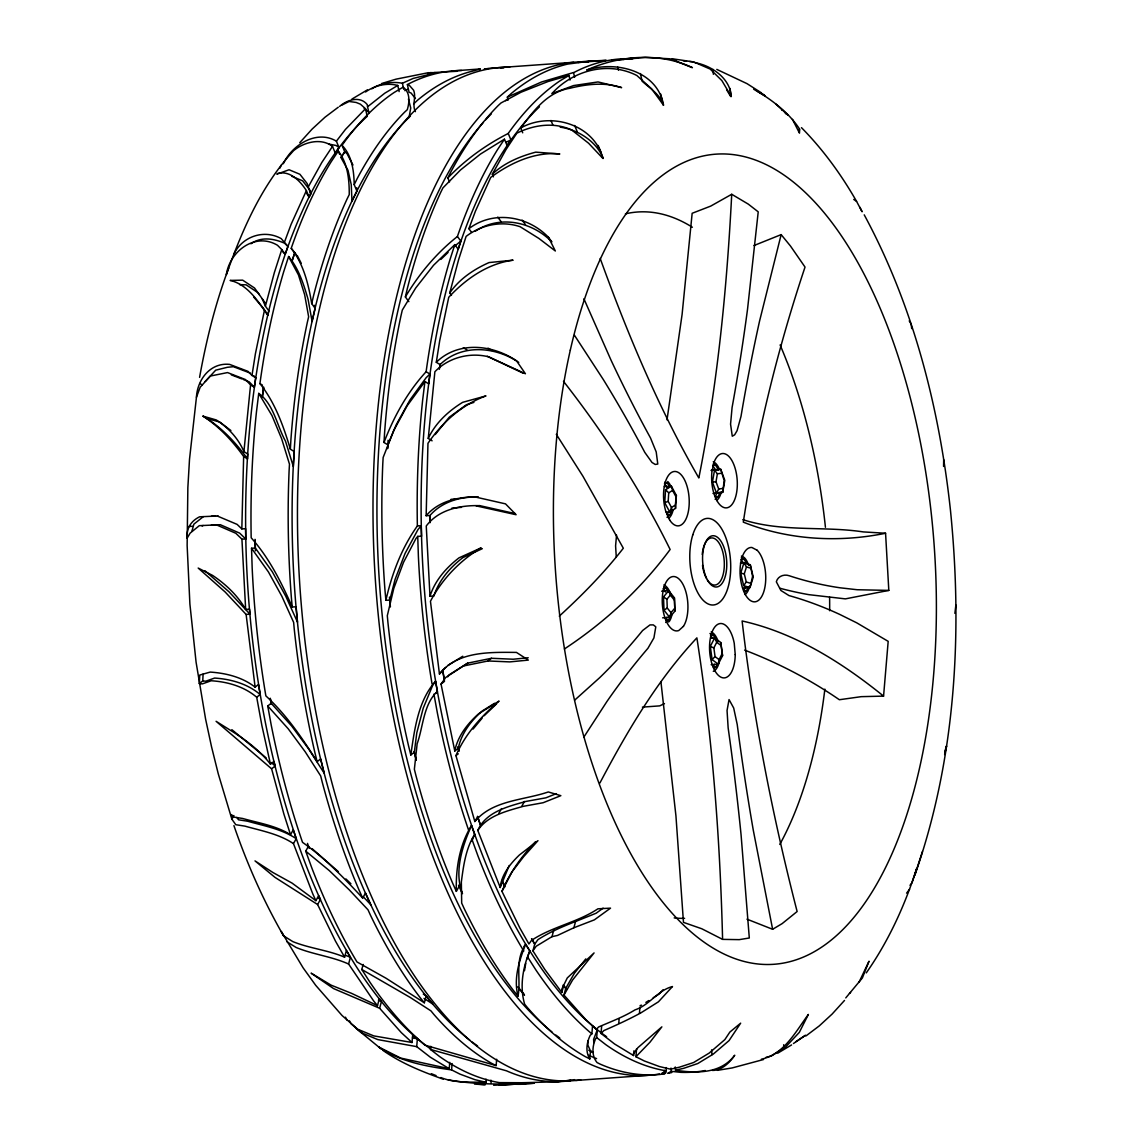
<?xml version="1.0" encoding="UTF-8"?>
<svg xmlns="http://www.w3.org/2000/svg" width="1143" height="1143" viewBox="0 0 1143 1143"><rect width="100%" height="100%" fill="white"/><g stroke="black" fill="none" stroke-linecap="round" stroke-linejoin="round"><path stroke-width="1.5" d="M711.16 664.697L718.218 664.197L722.562 655.682L720.762 642.537L714.632 637.923L711.103 638.18M757.423 91.297C773.24 100.97 789.456 113.414 799.514 129.002L799.486 133.16L792.485 119.386M943.575 466.43L943.675 459.6M603.118 908.156L596.146 913.214L577.129 920.887C563.442 926.173 550.326 931.731 537.939 939.632L534.724 944.132L532.924 950.847L544.768 969.407L561.813 992.453L561.87 988.966L567.285 977.937L594.074 952.919L572.586 980.022L563.956 995.082L585.673 1019.485L596.375 1029.329L598.646 1026.971C611.005 1021.556 623.449 1017.013 635.008 1009.883C649.695 1005.097 657.596 990.367 672.484 986.538L658.425 1001.825L640.837 1012.898C628.721 1019.442 616.477 1025.114 603.861 1030.572L601.032 1033.458L614.605 1044.002L633.565 1055.546L633.965 1050.774M711.889 469.916L720.719 469.287L724.176 480.56L722.719 492.333L712.989 493.447M256.704 697.23C244.088 686.486 227.543 681.771 211.184 680.757L202.397 683.871L199.325 683.614L199.754 675.056L210.198 672.084C226.157 673.141 242.359 677.185 255.118 687.143L258.532 684.471L260.161 694.515L256.704 697.23L261.933 725.791L270.462 764.167L273.977 761.409L275.134 766.053L271.605 768.81L283.878 814.03L290.522 834.719L293.265 829.804L296.223 838.676L293.465 843.62L312.796 893.912L315.882 900.684L318.697 895.655L320.426 899.47L317.611 904.513L335.471 941.118L344.6 957.162L346.386 950.519L350.401 957.305L348.601 964.02L373.675 1000.968L377.476 1005.626L379.319 998.796L381.462 1001.425L379.633 1008.269L401.336 1032.658L412.037 1042.502L412.694 1034.758L417.366 1038.83L416.709 1046.645L430.268 1057.175L449.228 1068.719L449.771 1062.347M199.325 683.614L202.754 680.928L203.097 674.084M524.508 970.678L525.751 963.392M779.726 588.202A1440.88 673.327 85.9 0 0 808.858 594.66L845.377 598.875L888.811 590.402L885.568 533.252C838.562 542.882 787.97 540.01 743.307 522.137C756.437 435.597 777.254 350.101 805.029 267.076L790.485 246.045L781.155 234.615L759.552 321.126A1237.812 578.429 85.9 0 0 740.993 416.423L737.092 430.654L734.663 434.797L732.277 436.226L730.563 424.153L732.077 407.551A1237.812 578.429 85.9 0 0 747.536 309.196L758.223 211.841L748.236 204.083L731.72 194.281C726.862 289.379 717.433 384.534 698.83 477.96C658.682 408.408 627.521 333.899 600.204 258.475M243.645 456.486L247.502 458.872L247.788 454L243.916 451.614C238.416 438.498 228.2 427.539 216.256 419.952L203.011 416.138C219.156 426.61 232.5 440.912 243.645 456.486L241.83 528.895L245.602 528.709L245.731 538.967L241.93 539.167L235.844 533.295L216.556 524.908M243.916 451.614L250.56 384.92L245.416 379.533L227.543 372.575L210.355 376.033L200.182 387.22L196.439 397.264L189.509 459.272L187.852 487.69L187.138 545.568L189.895 604.047L196.082 662.183L205.597 719.09L211.541 746.793L218.27 773.84L231.872 819.174L235.787 824.703L244.859 826.118C261.433 830.775 278.892 833.904 293.465 843.62M290.351 449.17L290.908 439.669A507.892 237.344 85.9 0 1 307.324 322.412L308.639 316.768L304.638 294.651L298.452 274.92L288.608 256.518L283.635 271.948A507.892 237.344 85.9 0 0 260.118 382.148L259.932 383.591C275.063 402.565 283.493 426.068 290.351 449.17L294.222 451.542L293.351 466.544L285.493 441.155C276.977 425.839 273.734 404.108 258.732 393.378L256.461 411.909A507.892 237.344 85.9 0 0 251.146 536.253L251.203 537.81C269.162 557.855 281.407 582.473 292.222 607.004L296.108 606.804L297.523 622.192L285.707 596.103L272.291 571.757L255.346 548.054L255.06 539.353M387.691 448.185L387.891 444.856L384.019 442.47L384.577 432.968A507.892 237.344 85.9 0 1 400.993 315.711L402.307 310.067L415.695 288.007L433.54 265.276L454.814 244.631L458.214 249.26L460.843 241.116L457.443 236.487L457.829 235.272A507.892 237.344 85.9 0 1 497.262 150.019L504.449 139.175L507.135 145.661L510.921 139.932L508.249 133.46L508.806 132.617A507.892 237.344 85.9 0 1 560.299 80.639L568.985 75.452L570.014 80.067M432.111 440.827L428.254 438.441L434.883 371.746C448.442 357.602 469.616 352.073 488.561 356.802L525.423 373.761L516.536 360.831C492.647 344.557 458.157 340.757 436.297 362.288L440.069 364.603L439.326 369.275M676.37 495.448L675.327 505.092L671.484 507.478L669.741 511.978L664.74 502.677L665.555 489.761L671.37 486.146L676.37 495.448L675.556 508.364L669.741 511.978L666.198 512.235M671.484 507.478L668.184 501.348L668.726 492.819L665.555 489.761M534.052 1082.792L499.362 1082.621A507.892 237.344 85.9 0 1 439.569 1056.518L430.482 1049.445L430.74 1046.331M486.032 1079.135L486.246 1082.378L475.031 1079.706L460 1074.134L451.585 1069.905L452.128 1063.533M363.16 964.449L361.802 969.478L369.746 981.923A507.892 237.344 85.9 0 0 424.967 1045.173L496.133 1065.605L496.676 1059.247M523.694 946.875L525.609 944.332L529.795 950.89C522.865 967.464 519.479 986.48 524.637 1004.183L527.48 1007.669A507.892 237.344 85.9 0 0 585.216 1056.603L589.802 1058.918C585.259 1051.774 586.659 1042.645 590.174 1035.401L591.874 1033.843L592.531 1026.028L597.332 1029.757L596.675 1037.573L595.76 1038.43C592.288 1046.102 591.345 1055.618 597.046 1062.561L600.161 1064.119A507.892 237.344 85.9 0 0 660.154 1074.434L664.683 1073.691L664.454 1070.377M589.802 1058.918L590.474 1050.96L587.902 1045.145L587.788 1040.673M601.032 1033.458L601.689 1025.657M618.763 1023.256L619.163 1018.613M639.437 1013.327L639.951 1007.14M675.242 1066.962L675.456 1070.219L683.771 1068.291L697.801 1063.533L713.275 1054.089L729.048 1040.601L740.664 1023.156L729.863 1032.072L724.862 1039.601L709.146 1053.117L693.587 1062.533L679.313 1067.219L670.584 1069.191L659.354 1066.519L644.323 1060.961L635.908 1056.732L636.58 1048.774M799.243 132.102L799.514 129.002M616.548 535.095L615.591 545.868L616.277 557.155M740.435 563.056L743.964 562.799L750.265 564.713L752.594 576.343L749.979 587.559L742.907 588.073M435.54 681.299L432.797 685.086L423.239 708.117L416.795 732.849L414.337 752.223L410.823 754.98C414.452 729.848 418.067 700.659 435.54 681.299L437.383 691.401L435.897 693.501M556.398 793.628L545.883 797.828L525.937 801.429C508.235 806.472 485.918 811.73 477.788 830.447L500.205 887.511C501.463 874.566 510.378 863.637 519.422 854.964L537.967 840.662L523.523 856.821L512.707 870.952M500.205 887.511L509.221 865.494M954.891 613.348L955.877 604.99M250.56 384.92L254.36 387.248L255.732 377.776L253.732 375.718M262.533 395.707L263.533 387.563M454.814 244.631L449.842 260.075A507.892 237.344 85.9 0 0 426.31 370.275L426.125 371.718L429.925 374.047L428.725 383.834L424.925 381.505L422.653 400.036A507.892 237.344 85.9 0 0 417.338 524.38L417.395 525.923C401.622 547.94 391.82 573.957 385.905 600.304L389.777 600.104L395.064 579.458L405.079 553.426L417.938 529.638L421.21 525.723L417.395 525.923M744.622 650.11C778.012 662.84 809.93 679.456 839.362 699.73L861.279 696.659L883.568 696.116L888.182 641.352L856.764 622.849L839.919 614.505A1237.812 578.429 85.9 0 0 788.97 595.574L780.883 590.46L776.326 581.773C777.769 576.215 784.084 573.886 789.213 575.743A1237.812 578.429 85.9 0 0 840.248 587.816L857.164 589.731L888.811 590.402M215.07 516.107L199.596 516.807C190.938 520.994 186.252 528.523 187.123 538.224L190.138 533.124L199.296 525.666L215.098 524.951M191.867 531.338L193.896 524.137L203.368 516.622M662.626 617.834L669.698 617.334L674.884 611.134L674.399 597.803L668.712 590.688L661.64 591.202M255.732 377.776L251.974 375.461L255.389 353.83L264.404 310.453C255.961 297.98 245.602 283.893 230.129 280.421L242.673 280.164L254.532 288.007L265.062 302.724M436.297 362.288L439.712 340.657L448.742 297.28C465.772 278.906 487.775 263.504 513.093 260.19L489.075 262.561C473.816 269.319 459.257 279.035 449.728 293.008L451.471 295.365M415.409 111.643C411.809 104.542 416.481 97.398 413.623 90.254L409.337 85.311L407.379 84.596L409.08 92.297L411.037 92.997L415.438 98.527M667.012 419.838L682.1 314.411L692.158 213.284L710.703 206.111L731.72 194.281M710.989 470.416L714.532 470.159L717.39 473.816L716.004 481.717L718.704 489.033L716.518 493.204L712.432 482.117L714.532 470.159L720.719 469.287L724.805 480.374L722.719 492.333L715.647 492.833M409.037 117.515L410.737 108.013L408.437 99.027M721.947 653.996L719.09 659.625L718.218 664.197L712.103 659.582L710.303 646.438L714.632 637.923L716.718 642.28L720.762 645.324M199.582 377.361C206.283 340.228 215.37 303.409 228.714 268.062M494.548 703.302L482.103 711.06C471.002 720.847 461.286 733.463 458.314 748.236L454.785 750.994C457.657 736.178 467.587 723.619 478.603 713.789L499.062 701.088C481.317 716.19 465.23 734.035 455.943 755.623L474.845 821.546C492.604 800 523.68 800.4 548.297 791.956L560.842 795.671L543.139 802.729L523.208 806.344C507.035 811.016 487.59 815.43 477.788 830.447M944.632 754.566L946.561 745.95L944.747 751.637M264.404 310.453L267.876 315.168L268.876 310.91L265.405 306.181L274.349 272.62L281.764 249.574L277.463 245.245C255.246 231.972 229.757 251.174 226.371 274.52C242.159 230.143 261.333 185.58 293.651 150.59C304.067 142.118 321.097 137.517 332.499 146.375L335.185 152.862L339.042 147.59L336.385 141.175C316.725 129.345 291.965 144.947 283.335 163.72M288.608 256.518C298.809 268.691 303.681 284.307 308.081 299.337L312.11 321.483L315.182 308.353L311.71 303.624L313.653 295.294A507.892 237.344 85.9 0 1 347.115 198.911L349.244 194.61C349.315 179.622 347.729 163.178 338.257 151.062L331.07 161.906A507.892 237.344 85.9 0 0 291.622 247.159L291.236 248.36L296.408 254.732M408.851 301.652L405.379 296.937L407.322 288.608A507.892 237.344 85.9 0 1 440.784 192.21L442.912 187.923L460.486 169.993L480.389 154.119L504.449 139.175M449.728 293.008L458.672 259.447L466.101 236.401C481.26 224.757 501.791 220.485 520.151 226.728L538.924 238.458L555.341 251.003L548.469 237.315C527.823 215.741 493.176 210.126 468.887 228.686L471.416 232.129M196.439 397.264C197.325 379.562 210.398 362.317 229.614 364.388L247.96 371.346L251.974 375.461M308.481 846.177L305.724 851.135L311.739 867.737A507.892 237.344 85.9 0 0 356.987 961.949L386.105 978.279L424.353 1002.782L426.182 995.939L423.296 994.11M462.501 893.669C453.8 871.952 462.386 845.877 471.516 825.546L474.688 834.304C465.758 848.477 463.486 865.694 461.343 881.982L461.686 903.113L463.987 908.171A507.892 237.344 85.9 0 0 513.821 990.952L518.022 996.082C513.336 978.279 519.308 960.577 525.609 944.332M526.98 959.006L529.795 950.89M518.022 996.082C521.022 980.665 515.336 963.678 523.194 948.576M532.924 950.847L536.153 946.275L551.983 936.66L553.769 930.016M551.983 936.66L557.498 935.445L573.886 927.745L575.672 921.101M561.813 992.453L563.642 985.623L565.785 988.252L563.956 995.082M674.427 608.605L670.998 612.705L669.698 617.334L664.012 610.219L663.511 596.903L668.712 590.688L670.341 595.117L674.099 599.818M750.265 564.713L753.266 577.101L749.979 587.559L743.679 585.645L740.678 573.272L743.964 562.799L746.465 566.899L750.608 568.171M743.679 585.645L746.279 581.987L744.293 573.815L746.465 566.899M471.916 840.991L474.688 834.304M282.75 251.746L285.178 254.203L287.936 246.445L281.192 238.601C264.204 229.057 242.402 236.33 234.001 253.903M292.022 261.147L294.651 252.989M922.444 851.506L914.829 875.109C955.891 758.481 962.749 632.279 950.433 510.007C939.317 407.665 913.371 305.81 864.222 214.841M866.28 972.893C888.568 941.146 904.785 905.527 916.629 868.694L911.985 882.739L909.999 885.354M482.317 548.669L462.886 557.627C450.013 567.442 438.841 580.43 433.869 596.06L429.997 596.26C434.854 580.587 446.241 567.685 459.043 557.827L481.146 547.826C459.815 560.641 442.07 579.244 430.454 601.247L439.441 673.97L445.684 667.455M284.564 241.859L291.108 224.328L306.395 190.61C300.338 181.165 290.136 170.264 277.692 173.45L276.863 174.193L289.065 169.75L299.909 174.279L307.138 183.509L310.739 193.967L309.139 197.21L306.781 193.596M468.887 228.686L475.431 211.155L490.718 177.436C510.535 162.849 534.724 151.533 559.827 153.962L535.724 152.148C519.979 156.348 504.32 162.849 492.333 174.193L493.433 176.836M384.019 442.47C393.764 416.724 407.465 392.035 426.125 371.718M387.891 444.856L396.15 424.882L409.894 400.05L426.11 377.733L429.925 374.047M858.979 982.351L869.023 961.206L862.351 977.994L845.763 997.91M668.284 512.035L667.198 514.736L670.141 514.536L672.298 509.135M666.983 617.206L665.898 619.892L668.855 619.692L671.012 614.291M716.947 492.704L715.318 496.748L718.275 496.548L719.89 492.49M714.318 664.212L713.232 666.912L716.175 666.698L717.261 663.997M745.407 586.745L743.779 590.802L746.722 590.588L748.351 586.53M573.886 927.745L594.374 919.858L610.533 908.142L597.932 908.814C577.358 922.472 552.112 926.659 531.538 940.36L528.923 943.989L519.808 927.945L501.948 891.34C509.735 872.823 521.622 856.193 535.51 841.705M505.42 884.653L511.907 872.095M279.964 168.092L281.207 165.178M565.785 988.252L574.4 973.25L585.802 958.891M428.254 438.441C435.369 423.053 448.385 411.109 462.644 402.336L485.975 395.907C461.972 404.608 442.227 422.439 427.968 443.313L426.153 515.722L429.939 515.536C441.669 501.906 460.158 496.505 477.788 497.034M308.01 187.366L321.769 162.563L332.499 146.375M344.729 151.819L340.943 157.534L348.001 170.307L351.23 184.537L351.973 201.211L356.93 191.224L354.201 184.623L357.345 178.294A507.892 237.344 85.9 0 1 404.565 112.2L407.308 109.671C409.408 102.399 410.351 93.14 403.836 87.725L402.793 87.339L394.106 92.512A507.892 237.344 85.9 0 0 342.614 144.489L342.043 145.332L344.729 151.819L346.972 153.562L352.987 165.035M449.513 181.894L447.87 177.937L451.014 171.593A507.892 237.344 85.9 0 1 498.248 105.499L500.977 102.984L520.979 92.24L548.083 81.51L568.985 75.452M492.333 174.193L506.106 149.39L516.822 133.202C533.738 124.801 554.069 121.858 571.729 130.002L588.574 143.218L602.961 158.491C594.146 124.03 550.169 111.342 520.708 128.002L522.708 132.817M719.09 659.625L715.047 656.582L713.861 647.91L716.718 642.28M599.861 783.069C627.007 731.62 656.954 680.514 696.873 637.88C712.432 737.592 720.033 838.519 722.59 939.375L739.221 939.646L749.308 938.003L741.078 834.89A1237.812 578.429 85.9 0 0 728.148 727.905L727.048 710.503L729.048 699.573L733.692 708.017L737.221 724.505A1237.812 578.429 85.9 0 0 753.308 830.332L772.625 929.288L782.169 923.601L797.128 911.528C772.568 816.016 753.508 718.933 742.107 620.978C794.742 632.65 842.02 662.511 883.568 696.116M233.915 815.502L231.872 819.174L231.6 814.588L233.301 817.002L242.716 818.488C258.904 823.089 276.034 825.632 290.522 834.719M270.262 698.23L271.191 703.288L267.733 705.988L271.234 725.133A507.892 237.344 85.9 0 0 302.081 841.077L302.552 842.362C324.941 858.093 344.129 878.01 362.674 898.055L365.489 893.012L370.832 904.77L363.474 896.984M459.157 886.311L456.343 891.354C455.686 868.723 459.4 844.963 471.516 825.546M474.845 821.546L477.588 816.631L480.56 825.489M498.748 813.487L501.491 808.587M521.737 806.329L524.466 801.429M501.948 891.34L504.763 886.296L503.02 882.467M486.246 69.194L484.303 69.094L488.833 68.351A507.892 237.344 85.9 0 1 497.105 67.88M405.379 296.937C418.981 273.963 436.483 253.046 457.443 236.487M583.859 737.078L606.862 701.602A1237.812 578.429 85.9 0 1 647.952 648.267L653.925 637.894L655.796 626.821L653.296 624.892L649.996 624.907L642.595 630.536A1237.812 578.429 85.9 0 1 599.632 677.728L574.872 699.973M437.383 691.401C423.41 704.202 423.196 726.948 417.152 743.779L414.366 769.253L415.895 775.383A507.892 237.344 85.9 0 0 452.957 883.896L456.343 891.354M454.785 750.994L441.041 684.057L445.727 677.485L467.701 663.14L491.49 658.282L513.193 659.225L528.223 657.754M447.727 676.785L449.156 674.799L467.701 663.14M635.908 1056.732L649.938 1042.259L661.868 1026.857L637.908 1047.66L633.365 1053.875L633.565 1055.546M439.441 673.97C457.629 651.01 489.876 652.239 516.45 652.41L528.309 660.097L509.764 661.897L488.061 660.968L464.272 665.812M906.585 893.154L909.542 889.268M435.212 434.54L449.313 417.166L466.487 404.693L473.902 402.393M336.385 141.175L345.429 129.445L365.503 108.699L360.416 104.184L356.173 102.456L349.101 101.47L341.828 105.099M520.708 128.002C533.567 110.757 547.526 91.911 570.1 88.211C586.931 84.111 604.89 81.982 621.621 87.625L598.046 81.939L573.6 85.568L551.898 93.612C572.786 70.223 608.39 60.879 636.88 75.524L651.61 88.825L663.583 105.27C657.639 70.809 616.134 60.436 586.716 70.066C619.249 55.393 659.654 52.006 692.415 67.666L669.927 58.793L645.224 57.407L622.564 59.179L638.294 58.179M421.21 525.723L421.553 536.181L417.738 536.381L415.952 538.539L403.536 562.299L393.821 588.302L387.306 615.691L387.906 622.306A507.892 237.344 85.9 0 0 408.565 745.936L410.823 754.98M473.088 729.048L482.175 718.075M670.998 612.705L667.255 608.005L666.926 599.218L670.341 595.117M426.153 515.722C438.826 500.72 459.257 496.533 478.174 496.948M484.161 715.732L496.591 703.817M205.211 381.476L215.713 370.175L227.371 367.289L233.372 366.689L250.317 373.118M299.752 142.704L312.125 129.073L324.983 117.229L338.271 107.213M844.52 1000.425L832.133 1014.055L819.274 1025.9L806.001 1035.901M663.126 989.681L659.082 994.081L653.21 997.782M712.103 659.582L715.047 656.582M447.87 177.937C465.215 159.763 485.918 144.847 508.249 133.46M424.925 381.505L407.065 405.922L393.621 430.797L383.148 457.471L382.776 463.915A507.892 237.344 85.9 0 0 385.005 590.545L385.905 600.304M440.827 259.461L448.07 252.432M454.114 246.559L460.843 241.116M597.332 1029.757L593.617 1039.33L593.788 1042.63M368.946 113.057L367.56 106.785L384.805 93.183L397.778 85.454L399.136 91.597M413.68 103.813L417.709 100.084A507.892 237.344 85.9 0 1 474.074 70.766L480.217 68.994L479.417 69.68M508.035 100.255L507.349 97.112L511.392 93.397A507.892 237.344 85.9 0 1 567.757 64.065L590.888 61.065L606.376 60.308M440.069 364.603C461.372 343.7 495.262 346.372 518.751 362.417M667.012 517.322L670.141 514.536M715.147 499.334L718.275 496.548M665.712 622.478L668.855 619.692M668.555 622.021L669.427 621.235A20.031 9.358 85.9 0 0 671.813 615.291M744.636 592.445L746.722 590.588M714.089 668.555L716.175 666.698M559.284 616.148C582.244 595.146 604.218 572.8 623.321 548.226L582.959 476.288L556.298 434.297M255.346 548.054L251.531 548.254L252.174 568.057A507.892 237.344 85.9 0 0 265.605 694.387L265.876 695.887C286.379 714.761 302.338 738.164 317.14 761.681L320.669 758.923L324.212 773.197L308.681 749.036L291.694 726.034L271.191 703.288M441.041 684.057L444.498 681.342L442.87 671.284M488.061 660.968L491.49 658.282M455.943 755.623L458.286 753.794M849.478 993.338L850.606 992.538M664.012 610.219L667.255 608.005M475.174 231.315C499.462 214.784 531.924 221.471 551.84 241.916L548.469 237.315M564.399 648.967C604.933 622.263 641.323 588.559 670.127 549.497C640.766 489.847 604.39 433.668 563.47 381.305M202.154 526.051L203.068 525.466M761.367 1059.232C784.327 1054.089 795.557 1031.743 808.387 1014.427L799.314 1032.386L785.555 1047.074L771.254 1056.075L766.139 1057.261M645.881 1002.397L648.824 1000.539M668.726 492.819L672.57 490.433L671.37 486.146L664.312 486.647M455.943 660.483L462.772 656.239M447.942 665.369L454.585 661.326M365.546 91.983C374.533 85.554 386.977 82.467 397.778 85.454M371.846 88.811C380.562 82.953 392.178 81.339 402.393 83.239L413.052 78.481L435.912 72.723L430.168 72.609L427.596 73.824M339.585 106.428C347.029 99.898 359.945 95.498 367.26 104.613L367.56 106.785M351.915 99.084L367.403 89.868M407.379 84.596L408.065 84.196A507.892 237.344 85.9 0 1 461.586 70.509M507.349 97.112L541.596 81.967L574.257 72.323A507.892 237.344 85.9 0 1 624.464 58.693M777.697 1053.203L791.585 1044.916M515.35 513.65L479.946 505.677C460.358 505.006 438.569 509.578 426.253 525.994L429.997 596.26M793.456 1043.516L805.515 1035.272L795.999 1041.602M664.469 703.574L659.74 705.874L642.409 707.117M506.206 142.189L510.921 139.932M250.931 243.773C261.361 236.415 273.62 238.53 284.564 243.188L287.936 246.445M781.155 234.615L753.937 245.559M664.683 1073.691L661.811 1073.348L666.283 1070.82L666.069 1067.548M671.841 1072.52L667.769 1073.334L671.227 1071.334L680.571 1072.32A507.892 237.344 85.9 0 0 705.345 1070.52M664.74 502.677L668.184 501.348M640.08 1005.597L641.494 1005.154M381.605 83.525L396.078 79.153L428.582 72.652M763.495 1059.532L732.177 1067.933L717.404 1070.348M434.026 72.509L457.271 71.266M717.39 473.816L721.476 473.245M718.704 489.033L722.79 488.447M574.743 1079.649L557.655 1081.764L505.02 1083.207L514.379 1084.207A507.892 237.344 85.9 0 0 534.224 1083.207M712.432 482.117L716.004 481.717M526.437 1083.393L499.348 1085.25M461.486 507.349L451.928 508.092M451.656 71.009L480.031 68.98M498.134 67.694L573.686 62.294M715.561 465.201L712.618 465.415L715.647 470.087L718.59 469.873L715.561 465.201L713.203 463.972M669.712 486.689L667.426 483.189L664.483 483.403L667.526 488.075M747.051 563.913L744.022 559.256L741.064 559.456L744.107 564.128M668.412 591.86L666.14 588.359L663.197 588.559L665.469 592.06M716.504 640.023L713.475 635.365L710.532 635.565L712.046 637.908M575.772 1080.464L651.31 1075.063M451.028 499.32L454.8 499.134M479.946 505.677L476.174 505.878L516.107 514.721L505.506 503.863L475.645 497.076M188.809 526.494L192.596 526.309M245.659 609.433L249.545 609.233L250.003 614.22L246.116 614.42L225.185 592.031L198.182 568.057L212.655 575.443C225.8 584.259 237.787 595.574 245.659 609.433L241.93 539.167M611.705 60.036L623.964 59.622M605.804 60.465L577.972 62.394L582.516 61.651A507.892 237.344 85.9 0 1 590.788 61.179M554.384 1081.778L571.014 1080.392L566.471 1081.135A507.892 237.344 85.9 0 1 506.478 1070.82L430.482 1049.445M211.298 516.293L218.084 515.964M211.312 525.151L220.328 524.723L239.63 533.109L245.731 538.967M493.647 1085.25L524.108 1083.778C499.005 1084.393 472.845 1084.436 448.142 1079.806M239.587 284.593L246.116 284.836L257.961 292.679L259.447 294.794M486.246 1082.378C471.13 1081.749 455.071 1083.378 440.841 1077.549M291.779 176.293L302.624 180.823L309.867 190.109L310.739 193.967M712.46 1070.448C721.905 1070.391 729.734 1062.619 734.735 1055.232C720.561 1074.063 696.387 1073.363 675.456 1070.219M477.974 1084.193L484.461 1084.521M485.246 1084.807L474.502 1084.078M885.568 533.252L863.294 531.909C823.403 525.88 782.069 532.338 742.836 519.651M202.754 680.928L205.826 681.185L214.613 678.07C230.943 679.128 247.531 683.771 260.161 694.515M689.572 61.536L693.701 61.922L710.189 69.08L721.876 80.61L731.306 96.541C730.234 78.267 711.446 65.48 694.73 62.622M671.984 58.736L693.701 61.922M666.283 1070.82L665.555 1070.734A507.892 237.344 85.9 0 1 605.761 1044.631L596.675 1037.573M673.427 59.622L676.699 60.022M683.271 60.808L686.557 61.208M740.678 573.272L744.293 573.815M451.585 1069.905C426.41 1066.39 400.15 1061.847 378.904 1047.088L400.764 1058.089L449.228 1068.719M203.011 416.138L206.812 418.467L219.756 422.038L230.886 430.525M328.784 144.032L336.185 145.518L339.042 147.59M412.48 1037.83L417.366 1038.83M416.709 1046.645L377.747 1039.573L361.645 1032.858L351.058 1023.785L349.429 1020.828M412.037 1042.502L373.747 1035.887L357.716 1029.243L342.057 1015.513L315.711 985.337L303.109 967.835L281.235 931.445L283.607 935.86L292.808 941.603C309.51 948.404 327.898 950.076 344.6 957.162M560.213 127.159C578.129 129.645 596.503 141.432 603.218 158.377M746.95 919.158L772.625 929.288M746.279 581.987L750.422 583.244M781.769 109.999L782.626 110.271M785.384 113.5L786.541 113.886M443.241 1079.192C422.153 1071.648 401.107 1063.261 382.734 1050.217M231.3 374.875L241.93 378.947M243.373 379.519L249.174 381.848L254.36 387.248M431.297 1073.677L436.069 1075.606M710.303 646.438L713.861 647.91M345.715 955.377L350.401 957.305M348.601 964.02C331.756 956.448 313.096 954.519 296.151 947.49L287.007 941.832M361.802 969.478L410.108 997.382L430.954 1010.883L433.797 1014.355A507.892 237.344 85.9 0 0 491.547 1063.304L496.133 1065.605M378.404 1000.154L381.462 1001.425M379.633 1008.269L333.599 988.595L311.11 973.15L331.113 985.152L351.558 993.353L377.476 1005.626M217.327 516.022L237.101 524.38L241.83 528.895M716.804 69.394L747.051 83.668L761.524 92.912M523.38 373.304L487.232 356.245M753.694 89.24L765.267 96.055L763.181 94.183M590.474 1050.96L593.374 1052.417M722.59 939.375L701.845 928.788L683.471 922.372L675.942 815.888L660.925 681.742M665.069 481.96L667.426 483.189M741.393 556.041L744.307 557.584A20.031 9.358 85.9 0 1 748.708 565.456M741.293 557.813L744.022 559.256M663.783 587.116L666.14 588.359M709.946 633.508L713.475 635.365M296.223 838.676C281.621 828.989 264.162 825.889 247.588 821.217L238.516 819.802L236.83 817.416M305.724 851.135L329.327 870.637L349.387 889.983L368.017 909.814L370.303 914.871A507.892 237.344 85.9 0 0 420.153 997.653L424.353 1002.782M488.004 348.129L491.776 350.444M463.315 347.672L467.073 349.987M259.932 383.591L262.461 385.148M199.839 383.462L202.354 385.005M423.982 998.382L432.797 1004.04L426.182 995.939M317.583 897.555L320.426 899.47M317.611 904.513L274.977 877.367L255.003 860.893L273.034 872.58L292.051 883.096L315.882 900.684M853.735 199.439L856.55 201.339L862.079 211.755L859.936 207.312M663.511 596.903L666.926 599.218M206.812 418.467C222.985 428.939 236.315 443.298 247.502 458.872M591.874 1033.843L591.174 1033.301A507.892 237.344 85.9 0 1 535.938 970.05L527.995 957.605M381.09 1048.931L355.716 1028.071M266.248 757.98L231.843 729.663M342.043 145.332C351.987 155.519 353.959 170.878 354.201 184.623M364.131 108.428L368.989 112.457M267.733 705.988L288.193 728.763L305.195 751.78L320.697 775.954L322.212 782.083A507.892 237.344 85.9 0 0 359.288 890.597L362.674 898.055M205.011 570.814L229.043 591.845L250.003 614.22M312.31 848.849L338.385 871.68M775.797 103.999L787.841 115.1M271.334 762.524L275.134 766.053M271.605 768.81L216.084 721.304L232.215 731.406C246.402 740.35 260.075 750.88 270.462 764.167M251.531 548.254L268.434 571.957L281.864 596.303L293.637 622.392L294.237 628.993A507.892 237.344 85.9 0 0 314.897 752.623L317.14 761.681M345.9 878.938L350.915 883.768M291.236 248.36C303.581 263.976 308.467 284.25 311.71 303.624M258.732 393.378L271.977 415.581L281.664 438.798L289.479 464.158L289.108 470.602A507.892 237.344 85.9 0 0 291.336 597.246L292.222 607.004M801.486 127.659C823.089 149.562 841.305 174.65 856.55 201.339M752.594 576.343L753.266 577.101M253.746 297.109L263.747 308.71L267.876 315.168M519.851 989.252L524.266 994.653M522.122 220.085L525.494 224.671M497.762 217.127L501.134 221.713M281.764 249.574L285.178 254.203M663.254 104.942C660.283 94.483 649.681 88.125 642.109 81.196L640.423 73.566M262.276 298.966L265.405 306.181M574.415 335.199L603.29 379.519A1237.812 578.429 85.9 0 1 644.781 452.371L651.996 462.458L655.253 464.458L657.782 464.058L656.211 451.942L650.538 438.026A1237.812 578.429 85.9 0 1 611.048 360.202L583.902 298.78M534.724 944.132L531.581 938.874M523.808 951.033L523.194 950.062A507.892 237.344 85.9 0 1 477.931 855.864L471.916 839.248M909.214 320.869L911.128 324.041L911.714 328.613M726.591 89.683L730.691 96.555L730.148 88.482M283.607 935.86C263.433 900.87 247.031 863.794 233.929 825.603M345.443 1017.156L347.086 1020.127M672.57 490.433L675.87 496.562M297.294 255.603L301.195 263.219M598.16 145.432L600.818 151.848M574.643 125.473L577.301 131.902M550.969 120.458L552.969 125.259M338.257 151.062L339.6 154.291M306.395 190.61L309.139 197.21M468.744 830.49L468.273 829.204A507.892 237.344 85.9 0 1 437.426 713.246L433.926 694.115M458.314 748.236L459.072 751.322M414.337 752.223L416.309 760.152M660.768 94.14L662.44 101.756M617.763 67.108L618.434 70.152M573.586 72.723L574.6 77.338M783.641 1044.759L784.312 1047.817M402.393 83.239L403.736 89.34M365.503 108.699L367.232 116.529M314.596 305.324L315.182 308.353M432.083 684.014L431.811 682.514A507.892 237.344 85.9 0 1 418.381 556.184L417.738 536.381M255.118 687.143L246.116 614.42M720.762 642.537L722.562 655.682M389.777 600.104L390.406 606.947M675.327 505.092L675.556 508.364M713.046 69.452L713.375 74.295M711.618 1049.86L711.946 1054.703M670.998 1068.076L671.227 1071.334M490.904 1080.135L491.133 1083.393M356.745 187.809L356.93 191.224M674.399 597.803L674.884 611.134M429.939 515.536L429.954 522.337M702.231 554.484A23.632 11.044 85.9 0 1 716.532 539.982A23.632 11.044 85.9 0 1 723.333 573.729A23.632 11.044 85.9 0 1 707.374 580.001M706.417 578.372A23.632 11.044 85.9 0 1 702.502 565.471M663.84 584.93A20.031 9.358 85.9 0 1 670.827 594.56M713.261 461.786A20.031 9.358 85.9 0 1 719.204 468.687M721.233 492.133A20.031 9.358 85.9 0 1 716.618 500.52M749.694 586.188A20.031 9.358 85.9 0 1 745.079 594.56M711.175 631.936A20.031 9.358 85.9 0 1 718.161 641.566M719.147 662.297A20.031 9.358 85.9 0 1 713.303 671.327M667.726 481.517A20.031 9.358 85.9 0 1 671.07 486.661M673.098 510.121A20.031 9.358 85.9 0 1 668.484 518.508M580.715 1079.878A507.892 237.344 85.9 0 1 300.109 589.502A507.892 237.344 85.9 0 1 509.721 67.194M477.588 1045.974A499.548 233.443 85.9 0 1 472.345 1042.145M469.73 1040.13A499.548 233.443 85.9 0 1 294.28 583.644A499.548 233.443 85.9 0 1 410.423 116.043M431.111 1049.303A499.548 233.443 85.9 0 1 248.16 592.374A499.548 233.443 85.9 0 1 366.517 116.943M404.765 90.668A499.548 233.443 85.9 0 1 407.894 89.254M309.239 848.349A499.548 233.443 85.9 0 1 307.481 843.391M271.348 704.288A499.548 233.443 85.9 0 1 270.462 699.23M255.418 550.826A499.548 233.443 85.9 0 1 255.146 540.41M262.304 397.321A499.548 233.443 85.9 0 1 263.662 387.063M292.194 260.575A499.548 233.443 85.9 0 1 294.894 252.589M341.185 157.134A499.548 233.443 85.9 0 1 345.043 151.605M500.434 67.851A507.892 237.344 85.9 0 1 503.749 67.937M627.778 58.636A507.892 237.344 85.9 0 1 632.765 58.722M659.54 1073.977A507.892 237.344 85.9 0 1 375.647 584.116A507.892 237.344 85.9 0 1 588.588 61.879M666.069 1072.648A507.892 237.344 85.9 0 1 662.811 1073.363M596.589 1058.632A499.548 233.443 85.9 0 1 588.731 1055.275M559.799 1038.03A499.548 233.443 85.9 0 1 555.869 1035.072M551.969 1031.986A499.548 233.443 85.9 0 1 379.947 589.388A499.548 233.443 85.9 0 1 483.446 122.258M485.718 119.744A499.548 233.443 85.9 0 1 491.433 113.743M505.677 100.741A499.548 233.443 85.9 0 1 508.321 98.612M606.604 1036.758A499.548 233.443 85.9 0 1 423.882 582.959A499.548 233.443 85.9 0 1 539.439 106.813M566.428 989.266A499.548 233.443 85.9 0 1 563.085 985.109M534.224 943.118A499.548 233.443 85.9 0 1 531.595 938.703M504.877 886.854A499.548 233.443 85.9 0 1 502.02 880.424M480.203 824.232A499.548 233.443 85.9 0 1 477.56 816.316M458.686 750.165A499.548 233.443 85.9 0 1 457.857 746.736M444.341 679.956A499.548 233.443 85.9 0 1 442.684 669.784M430.082 522.694A499.548 233.443 85.9 0 1 429.997 515.764M439.655 367.76A499.548 233.443 85.9 0 1 440.155 364.388M593.146 1052.517A499.548 233.443 85.9 0 1 588.745 1050.203M524.508 995.139A499.548 233.443 85.9 0 1 517.808 986.852M462.158 893.183A499.548 233.443 85.9 0 1 458.557 885.196M416.209 760.138A499.548 233.443 85.9 0 1 414.095 751.608M390.206 605.819A499.548 233.443 85.9 0 1 389.449 597.132M387.563 448.656A499.548 233.443 85.9 0 1 388.106 440.226M684.614 918.329A353.973 165.421 85.9 0 1 674.184 917.915M625.407 213.841A353.973 165.421 85.9 0 1 692.358 227.243M780.097 344.943A353.973 165.421 85.9 0 1 825.432 527.266M829.604 597.16A353.973 165.421 85.9 0 1 829.661 610.733M824.86 689.129A353.973 165.421 85.9 0 1 779.797 844.434M714.275 461.715L711.975 471.287A27.246 12.73 85.9 0 0 726.376 507.878A27.246 12.73 85.9 0 0 735.535 469.744A27.246 12.73 85.9 0 0 714.275 461.715M683.443 626.35L678.742 630.536A27.246 12.73 85.9 0 1 662.297 597.96A27.246 12.73 85.9 0 1 681.014 581.258A27.246 12.73 85.9 0 1 683.443 626.35M757.18 550.269L751.894 547.483A27.246 12.73 85.9 0 0 741.407 583.844A27.246 12.73 85.9 0 0 762.524 594.946A27.246 12.73 85.9 0 0 757.18 550.269M669.669 520.022L665.798 511.321A27.246 12.73 85.9 0 1 673.598 471.602A27.246 12.73 85.9 0 1 689.058 506.278A27.246 12.73 85.9 0 1 669.669 520.022M735.235 654.61L734.249 643.323A27.246 12.73 85.9 0 0 713.375 629.193A27.246 12.73 85.9 0 0 717.261 674.184A27.246 12.73 85.9 0 0 735.235 654.61M704.331 545.497A25.689 12.002 85.9 0 0 714.346 586.745A25.689 12.002 85.9 0 0 725.305 551.869A25.689 12.002 85.9 0 0 704.331 545.497M692.787 534.867A43.405 20.288 85.9 0 0 709.717 604.561A43.405 20.288 85.9 0 0 728.234 545.64A43.405 20.288 85.9 0 0 692.787 534.867M570.3 350.144A406.094 189.767 85.9 0 0 763.981 964.435A406.094 189.767 85.9 0 0 900.313 363.074A406.094 189.767 85.9 0 0 570.3 350.144"/></g></svg>
